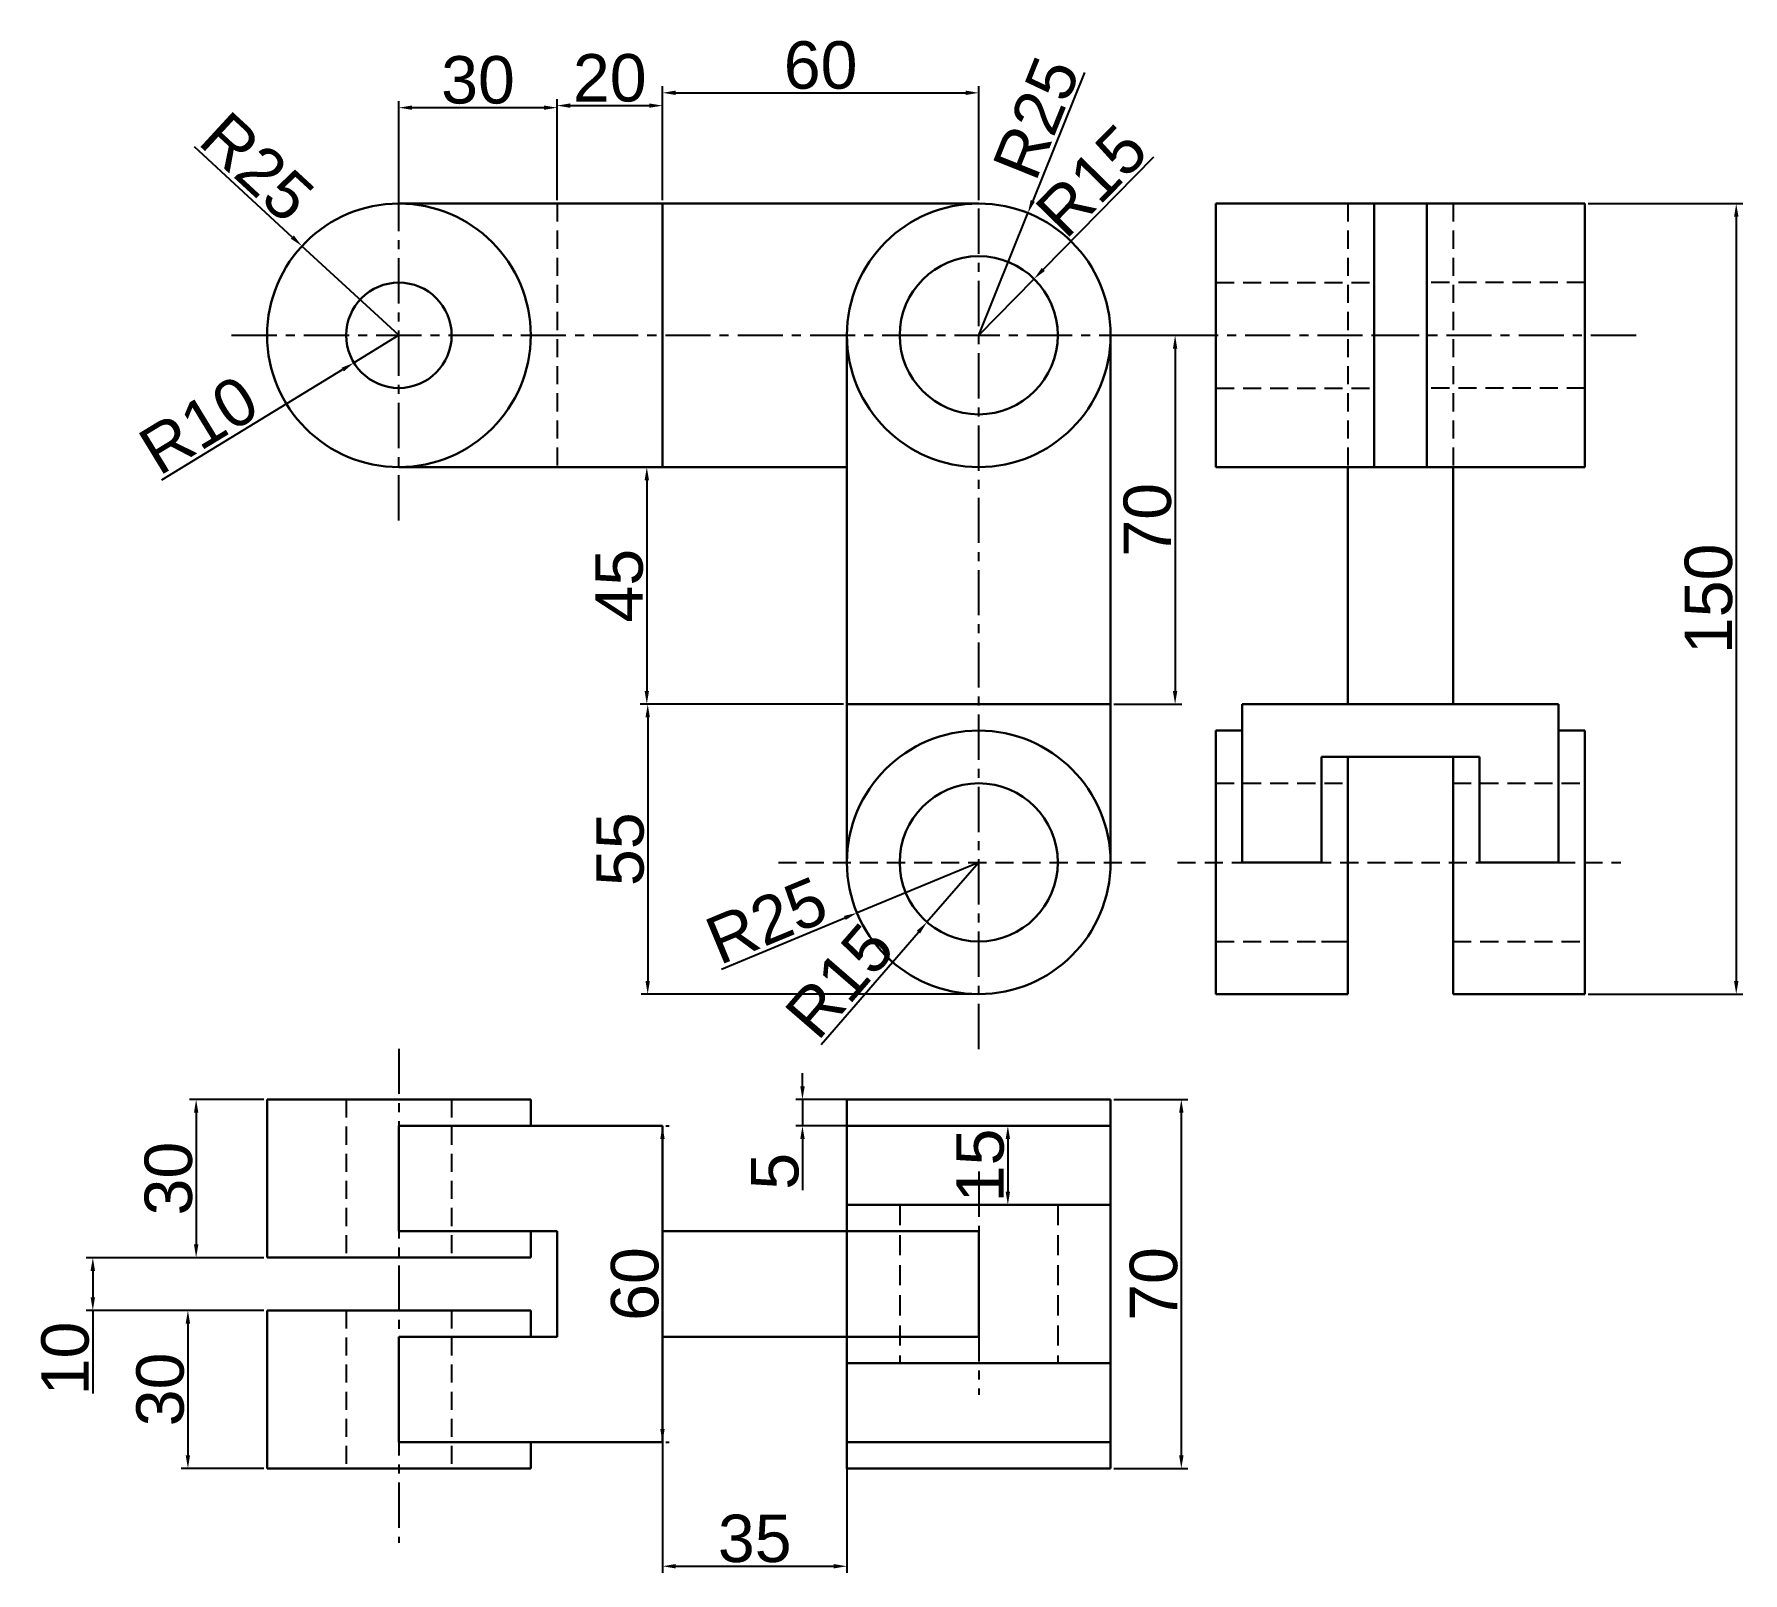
# Model space of a CAD drawing. Header units: millimetres. Extents: x 2526 to 2850, y 1801 to 2093.
import ezdxf

# ---------------------------------------------------------------- set-up
doc = ezdxf.new("R2010")
doc.units = ezdxf.units.MM
doc.header["$LTSCALE"] = 0.3
doc.linetypes.add('CENTER', pattern=[50.8, 31.75, -6.35, 6.35, -6.35])
doc.linetypes.add('DASHED', pattern=[19.05, 12.7, -6.35])
doc.styles.get("Standard").update_dxf_attribs({"font": 'arial.ttf'})
doc.dimstyles.new('ISO-25', dxfattribs={"dimtxt": 9, "dimasz": 2.5, "dimexe": 1.25, "dimexo": 0.625, "dimtad": 1, "dimtxsty": 'Standard', "dimcen": 2.5, "dimadec": 0, "dimazin": 0, "dimtfac": 1, "dimtmove": 0, "dimatfit": 3, "dimfxl": 1, "dimarcsym": 0})

# ---------------------------------------------------------------- blocks, each defined once
blk = doc.blocks.new('*D2')
at = {"color": 0, "lineweight": -2, "ltscale": 0.9, "transparency": 16777216}
for p, q in [((2556.05, 2071.34), (2574.68, 2054.18)), ((2594.9, 2035.54), (2576.51, 2052.48))]:
    blk.add_line(p, q, dxfattribs=at)
at = {"color": 0, "ltscale": 0.9, "transparency": 16777216}
blk.add_solid([(2574.96, 2054.48), (2574.39, 2053.87), (2576.51, 2052.48)], dxfattribs=at)
at = {"layer": 'Defpoints', "color": 0, "ltscale": 0.9, "transparency": 16777216}
for p in [(2576.51, 2052.48), (2594.9, 2035.54)]:
    blk.add_point(p, dxfattribs=at)
at = {"color": 0, "ltscale": 0.9, "transparency": 16777216, "insert": (2567.98, 2067.44), "char_height": 9, "attachment_point": 5, "rotation": 317.342}
blk.add_mtext('R25', dxfattribs=at)
blk = doc.blocks.new('*D3')
at = {"color": 0, "lineweight": -2, "ltscale": 0.9, "transparency": 16777216}
for p, q in [((2594.9, 2035.54), (2586.36, 2030.34)), ((2549.94, 2008.15), (2584.22, 2029.04))]:
    blk.add_line(p, q, dxfattribs=at)
at = {"color": 0, "ltscale": 0.9, "transparency": 16777216}
blk.add_solid([(2584.01, 2029.39), (2584.44, 2028.68), (2586.36, 2030.34)], dxfattribs=at)
at = {"layer": 'Defpoints', "color": 0, "ltscale": 0.9, "transparency": 16777216}
for p in [(2594.9, 2035.54), (2586.36, 2030.34)]:
    blk.add_point(p, dxfattribs=at)
at = {"color": 0, "ltscale": 0.9, "transparency": 16777216, "insert": (2556.93, 2018.52), "char_height": 9, "attachment_point": 5, "rotation": 31.3567}
blk.add_mtext('R10', dxfattribs=at)
blk = doc.blocks.new('*D4')
at = {"color": 0, "lineweight": -2, "ltscale": 0.9, "transparency": 16777216}
for p, q in [((2724.94, 2085.43), (2715.15, 2061.06)), ((2704.9, 2035.54), (2714.22, 2058.74))]:
    blk.add_line(p, q, dxfattribs=at)
at = {"color": 0, "ltscale": 0.9, "transparency": 16777216}
blk.add_solid([(2714.76, 2061.22), (2715.54, 2060.9), (2714.22, 2058.74)], dxfattribs=at)
at = {"layer": 'Defpoints', "color": 0, "ltscale": 0.9, "transparency": 16777216}
for p in [(2714.22, 2058.74), (2704.9, 2035.54)]:
    blk.add_point(p, dxfattribs=at)
at = {"color": 0, "ltscale": 0.9, "transparency": 16777216, "insert": (2715.84, 2076.79), "char_height": 9, "attachment_point": 5, "rotation": 68.1154}
blk.add_mtext('R25', dxfattribs=at)
blk = doc.blocks.new('*D5')
at = {"color": 0, "lineweight": -2, "ltscale": 0.9, "transparency": 16777216}
for p, q in [((2738.03, 2069.36), (2717.15, 2048.04)), ((2704.9, 2035.54), (2715.4, 2046.26))]:
    blk.add_line(p, q, dxfattribs=at)
at = {"color": 0, "ltscale": 0.9, "transparency": 16777216}
blk.add_solid([(2716.85, 2048.33), (2717.44, 2047.75), (2715.4, 2046.26)], dxfattribs=at)
at = {"layer": 'Defpoints', "color": 0, "ltscale": 0.9, "transparency": 16777216}
for p in [(2715.4, 2046.26), (2704.9, 2035.54)]:
    blk.add_point(p, dxfattribs=at)
at = {"color": 0, "ltscale": 0.9, "transparency": 16777216, "insert": (2726.32, 2064.86), "char_height": 9, "attachment_point": 5, "rotation": 45.5841}
blk.add_mtext('R15', dxfattribs=at)
blk = doc.blocks.new('*D6')
at = {"color": 0, "lineweight": -2, "ltscale": 0.9, "transparency": 16777216}
for p, q in [((2704.9, 1935.54), (2681.81, 1925.96)), ((2656.11, 1915.3), (2679.5, 1925))]:
    blk.add_line(p, q, dxfattribs=at)
at = {"color": 0, "ltscale": 0.9, "transparency": 16777216}
blk.add_solid([(2679.34, 1925.39), (2679.66, 1924.62), (2681.81, 1925.96)], dxfattribs=at)
at = {"layer": 'Defpoints', "color": 0, "ltscale": 0.9, "transparency": 16777216}
for p in [(2704.9, 1935.54), (2681.81, 1925.96)]:
    blk.add_point(p, dxfattribs=at)
at = {"color": 0, "ltscale": 0.9, "transparency": 16777216, "insert": (2664.65, 1924.49), "char_height": 9, "attachment_point": 5, "rotation": 22.5324}
blk.add_mtext('R25', dxfattribs=at)
blk = doc.blocks.new('*D7')
at = {"color": 0, "lineweight": -2, "ltscale": 0.9, "transparency": 16777216}
for p, q in [((2704.9, 1935.54), (2695.08, 1924.2)), ((2675, 1901.01), (2693.45, 1922.31))]:
    blk.add_line(p, q, dxfattribs=at)
at = {"color": 0, "ltscale": 0.9, "transparency": 16777216}
blk.add_solid([(2693.13, 1922.58), (2693.76, 1922.04), (2695.08, 1924.2)], dxfattribs=at)
at = {"layer": 'Defpoints', "color": 0, "ltscale": 0.9, "transparency": 16777216}
for p in [(2704.9, 1935.54), (2695.08, 1924.2)]:
    blk.add_point(p, dxfattribs=at)
at = {"color": 0, "ltscale": 0.9, "transparency": 16777216, "insert": (2678.53, 1913.05), "char_height": 9, "attachment_point": 5, "rotation": 49.1168}
blk.add_mtext('R15', dxfattribs=at)
blk = doc.blocks.new('*D8')
at = {"color": 0, "lineweight": -2, "ltscale": 0.9, "transparency": 16777216}
for p, q in [((2679.27, 1965.54), (2640.85, 1965.54)), ((2642.1, 1963.04), (2642.1, 1913.04)), ((2704.27, 1910.54), (2640.85, 1910.54))]:
    blk.add_line(p, q, dxfattribs=at)
at = {"color": 0, "ltscale": 0.9, "transparency": 16777216}
for points in [[(2641.68, 1963.04), (2642.51, 1963.04), (2642.1, 1965.54)], [(2641.68, 1913.04), (2642.51, 1913.04), (2642.1, 1910.54)]]:
    blk.add_solid(points, dxfattribs=at)
at = {"layer": 'Defpoints', "color": 0, "ltscale": 0.9, "transparency": 16777216}
for p in [(2679.9, 1965.54), (2642.1, 1910.54), (2704.9, 1910.54)]:
    blk.add_point(p, dxfattribs=at)
at = {"color": 0, "ltscale": 0.9, "transparency": 16777216, "insert": (2636.89, 1938.04), "char_height": 9, "attachment_point": 5, "rotation": 90}
blk.add_mtext('55', dxfattribs=at)
blk = doc.blocks.new('*D9')
at = {"color": 0, "lineweight": -2, "ltscale": 0.9, "transparency": 16777216}
for p, q in [((2679.27, 2010.54), (2640.68, 2010.54)), ((2641.93, 2008.04), (2641.93, 1968.04)), ((2679.27, 1965.54), (2640.68, 1965.54))]:
    blk.add_line(p, q, dxfattribs=at)
at = {"color": 0, "ltscale": 0.9, "transparency": 16777216}
for points in [[(2641.51, 2008.04), (2642.34, 2008.04), (2641.93, 2010.54)], [(2641.51, 1968.04), (2642.34, 1968.04), (2641.93, 1965.54)]]:
    blk.add_solid(points, dxfattribs=at)
at = {"layer": 'Defpoints', "color": 0, "ltscale": 0.9, "transparency": 16777216}
for p in [(2679.9, 2010.54), (2641.93, 1965.54), (2679.9, 1965.54)]:
    blk.add_point(p, dxfattribs=at)
at = {"color": 0, "ltscale": 0.9, "transparency": 16777216, "insert": (2636.72, 1988.04), "char_height": 9, "attachment_point": 5, "rotation": 90}
blk.add_mtext('45', dxfattribs=at)
blk = doc.blocks.new('*D10')
at = {"color": 0, "lineweight": -2, "ltscale": 0.9, "transparency": 16777216}
for p, q in [((2594.9, 2061.17), (2594.9, 2079.98)), ((2622.4, 2078.73), (2597.4, 2078.73)), ((2624.9, 2061.17), (2624.9, 2079.98))]:
    blk.add_line(p, q, dxfattribs=at)
at = {"color": 0, "ltscale": 0.9, "transparency": 16777216}
for points in [[(2597.4, 2079.15), (2597.4, 2078.32), (2594.9, 2078.73)], [(2622.4, 2079.15), (2622.4, 2078.32), (2624.9, 2078.73)]]:
    blk.add_solid(points, dxfattribs=at)
at = {"layer": 'Defpoints', "color": 0, "ltscale": 0.9, "transparency": 16777216}
for p in [(2594.9, 2078.73), (2594.9, 2060.54), (2624.9, 2060.54)]:
    blk.add_point(p, dxfattribs=at)
at = {"color": 0, "ltscale": 0.9, "transparency": 16777216, "insert": (2609.9, 2083.96), "char_height": 9, "attachment_point": 5}
blk.add_mtext('30', dxfattribs=at)
blk = doc.blocks.new('*D11')
at = {"color": 0, "lineweight": -2, "ltscale": 0.9, "transparency": 16777216}
for p, q in [((2624.9, 2061.17), (2624.9, 2080.37)), ((2627.4, 2079.12), (2642.4, 2079.12)), ((2644.9, 2061.17), (2644.9, 2080.37))]:
    blk.add_line(p, q, dxfattribs=at)
at = {"color": 0, "ltscale": 0.9, "transparency": 16777216}
for points in [[(2627.4, 2079.54), (2627.4, 2078.71), (2624.9, 2079.12)], [(2642.4, 2079.54), (2642.4, 2078.71), (2644.9, 2079.12)]]:
    blk.add_solid(points, dxfattribs=at)
at = {"layer": 'Defpoints', "color": 0, "ltscale": 0.9, "transparency": 16777216}
for p in [(2644.9, 2079.12), (2624.9, 2060.54), (2644.9, 2060.54)]:
    blk.add_point(p, dxfattribs=at)
at = {"color": 0, "ltscale": 0.9, "transparency": 16777216, "insert": (2634.9, 2084.34), "char_height": 9, "attachment_point": 5}
blk.add_mtext('20', dxfattribs=at)
blk = doc.blocks.new('*D12')
at = {"color": 0, "lineweight": -2, "ltscale": 0.9, "transparency": 16777216}
for p, q in [((2644.9, 2061.17), (2644.9, 2082.8)), ((2647.4, 2081.55), (2702.4, 2081.55)), ((2704.9, 2061.17), (2704.9, 2082.8))]:
    blk.add_line(p, q, dxfattribs=at)
at = {"color": 0, "ltscale": 0.9, "transparency": 16777216}
for points in [[(2647.4, 2081.97), (2647.4, 2081.14), (2644.9, 2081.55)], [(2702.4, 2081.97), (2702.4, 2081.14), (2704.9, 2081.55)]]:
    blk.add_solid(points, dxfattribs=at)
at = {"layer": 'Defpoints', "color": 0, "ltscale": 0.9, "transparency": 16777216}
for p in [(2704.9, 2081.55), (2644.9, 2060.54), (2704.9, 2060.54)]:
    blk.add_point(p, dxfattribs=at)
at = {"color": 0, "ltscale": 0.9, "transparency": 16777216, "insert": (2674.9, 2086.77), "char_height": 9, "attachment_point": 5}
blk.add_mtext('60', dxfattribs=at)
blk = doc.blocks.new('*D13')
at = {"color": 0, "lineweight": -2, "ltscale": 0.9, "transparency": 16777216}
for p, q in [((2820.52, 2060.54), (2849.85, 2060.54)), ((2848.6, 2058.04), (2848.6, 1913.04)), ((2820.52, 1910.54), (2849.85, 1910.54))]:
    blk.add_line(p, q, dxfattribs=at)
at = {"color": 0, "ltscale": 0.9, "transparency": 16777216}
for points in [[(2848.19, 2058.04), (2849.02, 2058.04), (2848.6, 2060.54)], [(2848.19, 1913.04), (2849.02, 1913.04), (2848.6, 1910.54)]]:
    blk.add_solid(points, dxfattribs=at)
at = {"layer": 'Defpoints', "color": 0, "ltscale": 0.9, "transparency": 16777216}
for p in [(2819.9, 2060.54), (2819.9, 1910.54), (2848.6, 1910.54)]:
    blk.add_point(p, dxfattribs=at)
at = {"color": 0, "ltscale": 0.9, "transparency": 16777216, "insert": (2843.38, 1985.54), "char_height": 9, "attachment_point": 5, "rotation": 90}
blk.add_mtext('150', dxfattribs=at)
blk = doc.blocks.new('*D14')
at = {"color": 0, "lineweight": -2, "ltscale": 0.9, "transparency": 16777216}
for p, q in [((2730.52, 2035.54), (2743.4, 2035.54)), ((2742.15, 2033.04), (2742.15, 1968.04)), ((2730.52, 1965.54), (2743.4, 1965.54))]:
    blk.add_line(p, q, dxfattribs=at)
at = {"color": 0, "ltscale": 0.9, "transparency": 16777216}
for points in [[(2741.73, 2033.04), (2742.56, 2033.04), (2742.15, 2035.54)], [(2741.73, 1968.04), (2742.56, 1968.04), (2742.15, 1965.54)]]:
    blk.add_solid(points, dxfattribs=at)
at = {"layer": 'Defpoints', "color": 0, "ltscale": 0.9, "transparency": 16777216}
for p in [(2729.9, 2035.54), (2729.9, 1965.54), (2742.15, 1965.54)]:
    blk.add_point(p, dxfattribs=at)
at = {"color": 0, "ltscale": 0.9, "transparency": 16777216, "insert": (2736.93, 2000.54), "char_height": 9, "attachment_point": 5, "rotation": 90}
blk.add_mtext('70', dxfattribs=at)
blk = doc.blocks.new('*D15')
at = {"color": 0, "lineweight": -2, "ltscale": 0.9, "transparency": 16777216}
for p, q in [((2730.52, 1890.54), (2744.58, 1890.54)), ((2743.33, 1888.04), (2743.33, 1823.04)), ((2730.52, 1820.54), (2744.58, 1820.54))]:
    blk.add_line(p, q, dxfattribs=at)
at = {"color": 0, "ltscale": 0.9, "transparency": 16777216}
for points in [[(2742.91, 1888.04), (2743.75, 1888.04), (2743.33, 1890.54)], [(2742.91, 1823.04), (2743.75, 1823.04), (2743.33, 1820.54)]]:
    blk.add_solid(points, dxfattribs=at)
at = {"layer": 'Defpoints', "color": 0, "ltscale": 0.9, "transparency": 16777216}
for p in [(2729.9, 1890.54), (2729.9, 1820.54), (2743.33, 1820.54)]:
    blk.add_point(p, dxfattribs=at)
at = {"color": 0, "ltscale": 0.9, "transparency": 16777216, "insert": (2738.11, 1855.54), "char_height": 9, "attachment_point": 5, "rotation": 90}
blk.add_mtext('70', dxfattribs=at)
blk = doc.blocks.new('*D16')
at = {"color": 0, "lineweight": -2, "ltscale": 0.9, "transparency": 16777216}
for p, q in [((2671.46, 1893.04), (2671.46, 1895.54)), ((2704.27, 1890.54), (2670.21, 1890.54)), ((2671.46, 1890.54), (2671.46, 1885.54)), ((2704.27, 1885.54), (2670.21, 1885.54)), ((2671.46, 1883.04), (2671.46, 1873.32))]:
    blk.add_line(p, q, dxfattribs=at)
at = {"color": 0, "ltscale": 0.9, "transparency": 16777216}
for points in [[(2671.04, 1893.04), (2671.88, 1893.04), (2671.46, 1890.54)], [(2671.04, 1883.04), (2671.88, 1883.04), (2671.46, 1885.54)]]:
    blk.add_solid(points, dxfattribs=at)
at = {"layer": 'Defpoints', "color": 0, "ltscale": 0.9, "transparency": 16777216}
for p in [(2704.9, 1890.54), (2671.46, 1885.54), (2704.9, 1885.54)]:
    blk.add_point(p, dxfattribs=at)
at = {"color": 0, "ltscale": 0.9, "transparency": 16777216, "insert": (2666.26, 1876.93), "char_height": 9, "attachment_point": 5, "rotation": 90}
blk.add_mtext('5', dxfattribs=at)
blk = doc.blocks.new('*D17')
at = {"color": 0, "lineweight": -2, "ltscale": 0.9, "transparency": 16777216}
for p, q in [((2705.52, 1885.54), (2711.67, 1885.54)), ((2710.42, 1883.04), (2710.42, 1873.04)), ((2705.52, 1870.54), (2711.67, 1870.54))]:
    blk.add_line(p, q, dxfattribs=at)
at = {"color": 0, "ltscale": 0.9, "transparency": 16777216}
for points in [[(2710.01, 1883.04), (2710.84, 1883.04), (2710.42, 1885.54)], [(2710.01, 1873.04), (2710.84, 1873.04), (2710.42, 1870.54)]]:
    blk.add_solid(points, dxfattribs=at)
at = {"layer": 'Defpoints', "color": 0, "ltscale": 0.9, "transparency": 16777216}
for p in [(2704.9, 1885.54), (2704.9, 1870.54), (2710.42, 1870.54)]:
    blk.add_point(p, dxfattribs=at)
at = {"color": 0, "ltscale": 0.9, "transparency": 16777216, "insert": (2705.2, 1878.04), "char_height": 9, "attachment_point": 5, "rotation": 90}
blk.add_mtext('15', dxfattribs=at)
blk = doc.blocks.new('*D18')
at = {"color": 0, "lineweight": -2, "ltscale": 0.9, "transparency": 16777216}
for p, q in [((2645.52, 1885.54), (2646.15, 1885.54)), ((2644.9, 1883.04), (2644.9, 1828.04)), ((2645.52, 1825.54), (2646.15, 1825.54))]:
    blk.add_line(p, q, dxfattribs=at)
at = {"color": 0, "ltscale": 0.9, "transparency": 16777216}
for points in [[(2644.48, 1883.04), (2645.32, 1883.04), (2644.9, 1885.54)], [(2644.48, 1828.04), (2645.32, 1828.04), (2644.9, 1825.54)]]:
    blk.add_solid(points, dxfattribs=at)
at = {"layer": 'Defpoints', "color": 0, "ltscale": 0.9, "transparency": 16777216}
for p in [(2644.9, 1885.54), (2644.9, 1825.54), (2644.9, 1825.54)]:
    blk.add_point(p, dxfattribs=at)
at = {"color": 0, "ltscale": 0.9, "transparency": 16777216, "insert": (2639.68, 1855.54), "char_height": 9, "attachment_point": 5, "rotation": 90}
blk.add_mtext('60', dxfattribs=at)
blk = doc.blocks.new('*D19')
at = {"color": 0, "lineweight": -2, "ltscale": 0.9, "transparency": 16777216}
for p, q in [((2569.27, 1890.54), (2555.18, 1890.54)), ((2556.43, 1888.04), (2556.43, 1863.04)), ((2569.27, 1860.54), (2555.18, 1860.54))]:
    blk.add_line(p, q, dxfattribs=at)
at = {"color": 0, "ltscale": 0.9, "transparency": 16777216}
for points in [[(2556.02, 1888.04), (2556.85, 1888.04), (2556.43, 1890.54)], [(2556.02, 1863.04), (2556.85, 1863.04), (2556.43, 1860.54)]]:
    blk.add_solid(points, dxfattribs=at)
at = {"layer": 'Defpoints', "color": 0, "ltscale": 0.9, "transparency": 16777216}
for p in [(2569.9, 1890.54), (2556.43, 1860.54), (2569.9, 1860.54)]:
    blk.add_point(p, dxfattribs=at)
at = {"color": 0, "ltscale": 0.9, "transparency": 16777216, "insert": (2551.21, 1875.54), "char_height": 9, "attachment_point": 5, "rotation": 90}
blk.add_mtext('30', dxfattribs=at)
blk = doc.blocks.new('*D20')
at = {"color": 0, "lineweight": -2, "ltscale": 0.9, "transparency": 16777216}
for p, q in [((2569.27, 1850.54), (2553.62, 1850.54)), ((2554.87, 1848.04), (2554.87, 1823.04)), ((2569.27, 1820.54), (2553.62, 1820.54))]:
    blk.add_line(p, q, dxfattribs=at)
at = {"color": 0, "ltscale": 0.9, "transparency": 16777216}
for points in [[(2554.45, 1848.04), (2555.28, 1848.04), (2554.87, 1850.54)], [(2554.45, 1823.04), (2555.28, 1823.04), (2554.87, 1820.54)]]:
    blk.add_solid(points, dxfattribs=at)
at = {"layer": 'Defpoints', "color": 0, "ltscale": 0.9, "transparency": 16777216}
for p in [(2569.9, 1850.54), (2554.87, 1820.54), (2569.9, 1820.54)]:
    blk.add_point(p, dxfattribs=at)
at = {"color": 0, "ltscale": 0.9, "transparency": 16777216, "insert": (2549.64, 1835.54), "char_height": 9, "attachment_point": 5, "rotation": 90}
blk.add_mtext('30', dxfattribs=at)
blk = doc.blocks.new('*D21')
at = {"color": 0, "lineweight": -2, "ltscale": 0.9, "transparency": 16777216}
for p, q in [((2569.27, 1860.54), (2535.58, 1860.54)), ((2536.83, 1858.04), (2536.83, 1853.04)), ((2569.27, 1850.54), (2535.58, 1850.54)), ((2536.83, 1850.54), (2536.83, 1834.78))]:
    blk.add_line(p, q, dxfattribs=at)
at = {"color": 0, "ltscale": 0.9, "transparency": 16777216}
for points in [[(2536.41, 1858.04), (2537.25, 1858.04), (2536.83, 1860.54)], [(2536.41, 1853.04), (2537.25, 1853.04), (2536.83, 1850.54)]]:
    blk.add_solid(points, dxfattribs=at)
at = {"layer": 'Defpoints', "color": 0, "ltscale": 0.9, "transparency": 16777216}
for p in [(2569.9, 1860.54), (2536.83, 1850.54), (2569.9, 1850.54)]:
    blk.add_point(p, dxfattribs=at)
at = {"color": 0, "ltscale": 0.9, "transparency": 16777216, "insert": (2531.61, 1841.41), "char_height": 9, "attachment_point": 5, "rotation": 90}
blk.add_mtext('10', dxfattribs=at)
blk = doc.blocks.new('*D22')
at = {"color": 0, "lineweight": -2, "ltscale": 0.9, "transparency": 16777216}
for p, q in [((2644.9, 1844.92), (2644.9, 1800.74)), ((2679.9, 1844.92), (2679.9, 1800.74)), ((2647.4, 1801.99), (2677.4, 1801.99))]:
    blk.add_line(p, q, dxfattribs=at)
at = {"color": 0, "ltscale": 0.9, "transparency": 16777216}
for points in [[(2647.4, 1802.41), (2647.4, 1801.58), (2644.9, 1801.99)], [(2677.4, 1802.41), (2677.4, 1801.58), (2679.9, 1801.99)]]:
    blk.add_solid(points, dxfattribs=at)
at = {"layer": 'Defpoints', "color": 0, "ltscale": 0.9, "transparency": 16777216}
for p in [(2644.9, 1845.54), (2679.9, 1845.54), (2679.9, 1801.99)]:
    blk.add_point(p, dxfattribs=at)
at = {"color": 0, "ltscale": 0.9, "transparency": 16777216, "insert": (2662.4, 1807.22), "char_height": 9, "attachment_point": 5}
blk.add_mtext('35', dxfattribs=at)

msp = doc.modelspace()

# ---------------------------------------------------------------- linework, layer by layer
at = {"linetype": 'CENTER', "lineweight": -3, "ltscale": 0.9}
for p, q in [((2704.899, 1900.132), (2704.899, 2081.553)), ((2563.159, 2035.542), (2735.967, 2035.542)), ((2741.72, 2035.542), (2779.899, 2035.542)), ((2779.899, 2035.542), (2830.31, 2035.542))]:
    msp.add_line(p, q, dxfattribs=at)
at = {"linetype": 'CENTER', "ltscale": 0.9}
for p, q in [((2594.899, 2000.437), (2594.899, 2069.075)), ((2594.899, 1900.173), (2594.899, 1806.429)), ((2704.899, 1876.871), (2704.899, 1834.537))]:
    msp.add_line(p, q, dxfattribs=at)
at = {"lineweight": 30, "ltscale": 0.9}
for p, q in [((2594.899, 2060.542), (2644.899, 2060.542)), ((2644.899, 2010.542), (2644.899, 2060.542)), ((2644.899, 2060.542), (2704.899, 2060.542)), ((2819.899, 2060.542), (2749.899, 2060.542)), ((2749.899, 2010.542), (2749.899, 2060.542)), ((2749.899, 2060.542), (2779.899, 2060.542)), ((2779.899, 2060.542), (2779.899, 2010.542)), ((2819.899, 2060.542), (2789.899, 2060.542)), ((2789.899, 2060.542), (2789.899, 2010.542)), ((2819.899, 2010.542), (2819.899, 2060.542)), ((2679.899, 2010.542), (2679.899, 2035.542)), ((2729.899, 2005.542), (2729.899, 2035.542)), ((2594.899, 2010.542), (2644.899, 2010.542)), ((2644.899, 2010.542), (2679.899, 2010.542)), ((2679.899, 1965.542), (2679.899, 2010.542)), ((2819.899, 2010.542), (2749.899, 2010.542)), ((2749.899, 2010.542), (2774.899, 2010.542)), ((2774.899, 1965.542), (2774.899, 2010.542)), ((2819.899, 2010.542), (2794.899, 2010.542)), ((2794.899, 1965.542), (2794.899, 2010.542)), ((2729.899, 2005.542), (2729.899, 1965.542)), ((2704.899, 1965.542), (2679.899, 1965.542)), ((2679.899, 1935.542), (2679.899, 1965.542)), ((2704.899, 1965.542), (2729.899, 1965.542)), ((2729.899, 1935.542), (2729.899, 1965.542)), ((2754.899, 1960.542), (2754.899, 1965.542)), ((2814.899, 1965.542), (2754.899, 1965.542)), ((2814.899, 1960.542), (2814.899, 1965.542)), ((2749.899, 1910.542), (2749.899, 1960.542)), ((2749.899, 1960.542), (2754.899, 1960.542)), ((2754.899, 1960.542), (2754.899, 1935.542)), ((2814.899, 1960.542), (2819.899, 1960.542)), ((2814.899, 1960.542), (2814.899, 1935.542)), ((2819.899, 1960.542), (2819.899, 1910.542)), ((2769.899, 1935.542), (2769.899, 1955.542)), ((2774.899, 1955.542), (2769.899, 1955.542)), ((2774.899, 1910.542), (2774.899, 1955.542)), ((2774.899, 1955.542), (2794.899, 1955.542)), ((2794.899, 1910.542), (2794.899, 1955.542)), ((2794.899, 1955.542), (2799.899, 1955.542)), ((2799.899, 1955.542), (2799.899, 1935.542)), ((2754.899, 1935.542), (2769.899, 1935.542)), ((2814.899, 1935.542), (2799.899, 1935.542)), ((2749.899, 1910.542), (2769.899, 1910.542)), ((2769.899, 1910.542), (2774.899, 1910.542)), ((2794.899, 1910.542), (2799.899, 1910.542)), ((2799.899, 1910.542), (2819.899, 1910.542))]:
    msp.add_line(p, q, dxfattribs=at)
at = {"linetype": 'DASHED', "lineweight": -3, "ltscale": 0.9}
for p, q in [((2624.899, 2060.542), (2624.899, 2010.542)), ((2774.899, 2060.542), (2774.899, 2010.542)), ((2794.899, 2060.542), (2794.899, 2010.542)), ((2749.899, 2045.542), (2779.899, 2045.542)), ((2819.899, 2045.542), (2789.899, 2045.542)), ((2749.899, 2025.542), (2779.899, 2025.542)), ((2819.899, 2025.542), (2789.899, 2025.542)), ((2749.899, 1950.542), (2774.899, 1950.542)), ((2794.899, 1950.542), (2819.899, 1950.542)), ((2749.899, 1920.542), (2769.899, 1920.542)), ((2794.899, 1920.542), (2819.899, 1920.542)), ((2584.899, 1890.542), (2584.899, 1860.542)), ((2604.899, 1890.542), (2604.899, 1860.542)), ((2584.899, 1850.542), (2584.899, 1820.542)), ((2604.899, 1850.542), (2604.899, 1820.542))]:
    msp.add_line(p, q, dxfattribs=at)
at = {"linetype": 'DASHED', "ltscale": 0.9}
for p, q in [((2666.911, 1935.542), (2736.561, 1935.542)), ((2742.622, 1935.542), (2826.697, 1935.542))]:
    msp.add_line(p, q, dxfattribs=at)
at = {"lineweight": -3, "ltscale": 0.9}
msp.add_line((2769.899, 1920.542), (2774.899, 1920.542), dxfattribs=at)
at = {"lineweight": 30}
for p, q in [((2569.899, 1890.542), (2619.899, 1890.542)), ((2569.899, 1890.542), (2569.899, 1860.542)), ((2619.899, 1885.542), (2619.899, 1890.542)), ((2679.899, 1885.542), (2679.899, 1890.542)), ((2679.899, 1890.542), (2729.899, 1890.542)), ((2679.899, 1890.542), (2679.899, 1820.542)), ((2729.899, 1890.542), (2729.899, 1885.542)), ((2729.899, 1890.542), (2729.899, 1820.542)), ((2594.899, 1885.542), (2619.899, 1885.542)), ((2594.899, 1885.542), (2594.899, 1865.542)), ((2619.899, 1885.542), (2644.899, 1885.542)), ((2644.899, 1825.542), (2644.899, 1885.542)), ((2729.899, 1885.542), (2679.899, 1885.542)), ((2679.899, 1885.542), (2679.899, 1870.542)), ((2729.899, 1870.542), (2729.899, 1885.542)), ((2679.899, 1870.542), (2704.899, 1870.542)), ((2679.899, 1870.542), (2679.899, 1865.542)), ((2704.899, 1870.542), (2729.899, 1870.542)), ((2729.899, 1870.542), (2729.899, 1840.542)), ((2594.899, 1865.542), (2619.899, 1865.542)), ((2594.899, 1865.542), (2624.899, 1865.542)), ((2619.899, 1860.542), (2619.899, 1865.542)), ((2624.899, 1865.542), (2624.899, 1845.542)), ((2644.899, 1865.542), (2704.899, 1865.542)), ((2679.899, 1865.542), (2679.899, 1845.542)), ((2679.899, 1865.542), (2704.899, 1865.542)), ((2704.899, 1865.542), (2704.899, 1845.542)), ((2569.899, 1860.542), (2619.899, 1860.542)), ((2569.899, 1850.542), (2619.899, 1850.542)), ((2569.899, 1820.542), (2569.899, 1850.542)), ((2619.899, 1850.542), (2619.899, 1845.542)), ((2594.899, 1845.542), (2624.899, 1845.542)), ((2594.899, 1825.542), (2594.899, 1845.542)), ((2644.899, 1845.542), (2704.899, 1845.542)), ((2679.899, 1845.542), (2704.899, 1845.542)), ((2679.899, 1845.542), (2679.899, 1840.542)), ((2679.899, 1840.542), (2704.899, 1840.542)), ((2679.899, 1820.542), (2679.899, 1840.542)), ((2729.899, 1840.542), (2704.899, 1840.542)), ((2729.899, 1840.542), (2729.899, 1820.542)), ((2619.899, 1825.542), (2594.899, 1825.542)), ((2619.899, 1825.542), (2644.899, 1825.542)), ((2619.899, 1825.542), (2619.899, 1820.542)), ((2729.899, 1825.542), (2679.899, 1825.542)), ((2619.899, 1820.542), (2569.899, 1820.542)), ((2729.899, 1820.542), (2679.899, 1820.542))]:
    msp.add_line(p, q, dxfattribs=at)
at = {"linetype": 'DASHED', "lineweight": -3}
for p, q in [((2689.899, 1870.542), (2689.899, 1840.542)), ((2719.899, 1870.542), (2719.899, 1840.542))]:
    msp.add_line(p, q, dxfattribs=at)
at = {"lineweight": 30, "ltscale": 0.9}
for centre, radius in [((2594.899, 2035.542), 25), ((2704.899, 2035.542), 25), ((2704.899, 2035.542), 15), ((2594.899, 2035.542), 10), ((2704.899, 1935.542), 25), ((2704.899, 1935.542), 15)]:
    msp.add_circle(centre, radius, dxfattribs=at)

# ---------------------------------------------------------------- dimensions: what is measured, and where the dimension line sits
at = {"ltscale": 0.9}
for base, p1, p2, picture, middle in [((2704.899, 2081.553), (2644.899, 2060.542), (2704.899, 2060.542), '*D12', (2674.899, 2086.773)), ((2594.899, 2078.734), (2624.899, 2060.542), (2594.899, 2060.542), '*D10', (2609.899, 2083.957)), ((2644.899, 2079.124), (2624.899, 2060.542), (2644.899, 2060.542), '*D11', (2634.899, 2084.344)), ((2679.899, 1801.994), (2644.899, 1845.542), (2679.899, 1845.542), '*D22', (2662.399, 1807.217))]:
    dim = msp.add_linear_dim(base=base, p1=p1, p2=p2, dimstyle='ISO-25', dxfattribs=at)
    dim.commit()
    dim.dimension.update_dxf_attribs({"geometry": picture, "text_midpoint": middle})
for center, mpoint, picture, middle in [((2704.899, 2035.542), (2714.218, 2058.74), '*D4', (2720.685, 2074.841)), ((2704.899, 2035.542), (2715.397, 2046.256), '*D5', (2730.044, 2061.204)), ((2594.899, 2035.542), (2586.36, 2030.338), '*D3', (2559.644, 2014.058)), ((2704.899, 1935.542), (2695.081, 1924.201), '*D7', (2682.472, 1909.636))]:
    dim = msp.add_radius_dim(center=center, mpoint=mpoint, dimstyle='ISO-25', dxfattribs=at)
    dim.commit()
    dim.dimension.update_dxf_attribs({"geometry": picture, "text_midpoint": middle, "dimtype": 164})
for center, mpoint, picture, middle in [((2594.899, 2035.542), (2576.514, 2052.482), '*D2', (2567.982, 2067.442)), ((2704.899, 1935.542), (2681.808, 1925.962), '*D6', (2664.649, 1924.494))]:
    dim = msp.add_radius_dim(center=center, mpoint=mpoint, dimstyle='ISO-25', dxfattribs=at)
    dim.commit()
    dim.dimension.update_dxf_attribs({"geometry": picture, "text_midpoint": middle})
for base, p1, p2, picture, middle in [((2848.603, 1910.542), (2819.899, 2060.542), (2819.899, 1910.542), '*D13', (2843.382, 1985.542)), ((2742.147, 1965.542), (2729.899, 2035.542), (2729.899, 1965.542), '*D14', (2736.927, 2000.542)), ((2641.925, 1965.542), (2679.899, 2010.542), (2679.899, 1965.542), '*D9', (2636.724, 1988.042)), ((2642.096, 1910.542), (2679.899, 1965.542), (2704.899, 1910.542), '*D8', (2636.894, 1938.042)), ((2671.46, 1885.542), (2704.899, 1890.542), (2704.899, 1885.542), '*D16', (2666.259, 1876.933)), ((2556.435, 1860.542), (2569.899, 1890.542), (2569.899, 1860.542), '*D19', (2551.211, 1875.542)), ((2743.329, 1820.542), (2729.899, 1890.542), (2729.899, 1820.542), '*D15', (2738.109, 1855.542)), ((2644.899, 1825.542), (2644.899, 1885.542), (2644.899, 1825.542), '*D18', (2639.679, 1855.542)), ((2710.424, 1870.542), (2704.899, 1885.542), (2704.899, 1870.542), '*D17', (2705.204, 1878.042)), ((2536.831, 1850.542), (2569.899, 1860.542), (2569.899, 1850.542), '*D21', (2531.611, 1841.41)), ((2554.866, 1820.542), (2569.899, 1850.542), (2569.899, 1820.542), '*D20', (2549.643, 1835.542))]:
    dim = msp.add_linear_dim(base=base, p1=p1, p2=p2, angle=90, dimstyle='ISO-25', dxfattribs=at)
    dim.commit()
    dim.dimension.update_dxf_attribs({"geometry": picture, "text_midpoint": middle})

doc.saveas('drawing.dxf')
